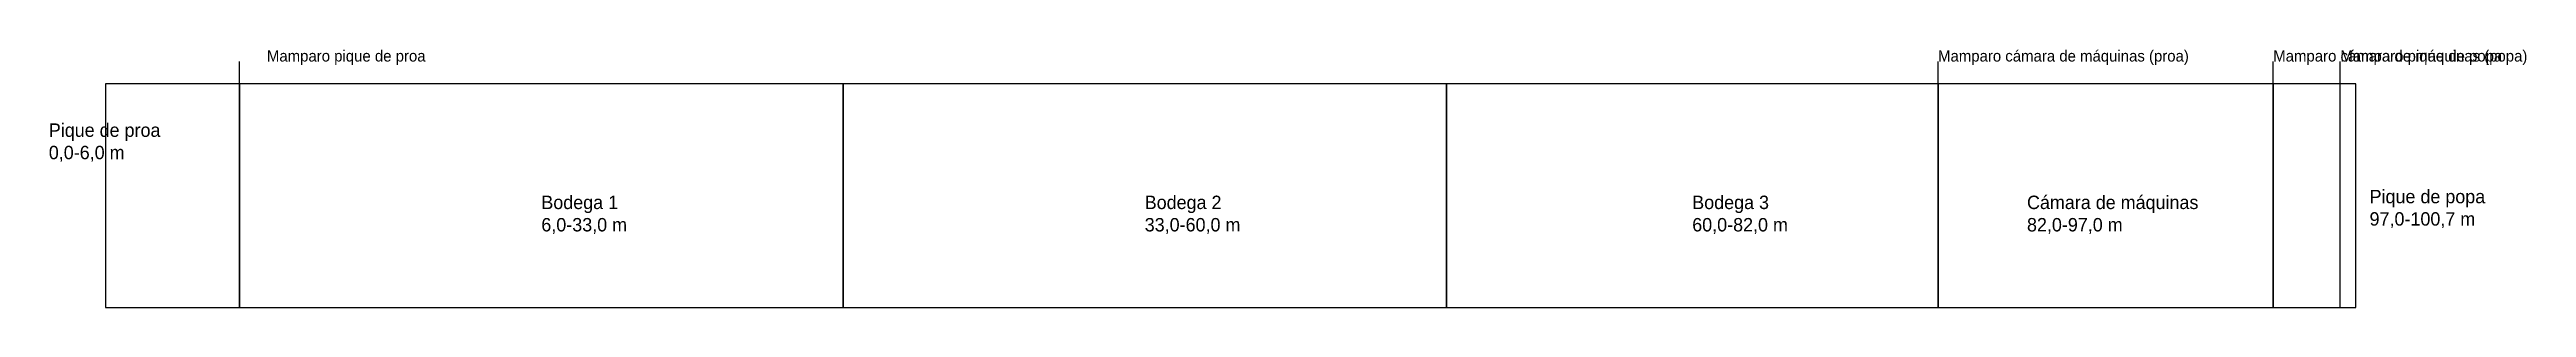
# Model space of a CAD drawing. Header units: metres. Extents: x -3 to 108, y 0 to 12.
import ezdxf

# ---------------------------------------------------------------- set-up
doc = ezdxf.new("R2010")
doc.units = ezdxf.units.M
for name, color, linetype in [('Bodega_1', 126, 'Continuous'), ('Bodega_2', 30, 'Continuous'), ('Bodega_3', 40, 'Continuous'), ('Cámara_de_máquinas', 10, 'Continuous'), ('Pique_de_popa', 170, 'Continuous'), ('Pique_de_proa', 82, 'Continuous')]:
    doc.layers.add(name, color=color, linetype=linetype)

msp = doc.modelspace()

# ---------------------------------------------------------------- linework, layer by layer
at = {"color": 1}
for p, q in [((6, 0), (6, 11)), ((82, 0), (82, 11)), ((97, 0), (97, 11)), ((100, 0), (100, 11))]:
    msp.add_line(p, q, dxfattribs=at)
at = {"layer": 'Bodega_1'}
msp.add_lwpolyline([(6, 0), (33, 0), (33, 10), (6, 10), (6, 0)], dxfattribs=at)
at = {"layer": 'Bodega_2'}
msp.add_lwpolyline([(33, 0), (60, 0), (60, 10), (33, 10), (33, 0)], dxfattribs=at)
at = {"layer": 'Bodega_3'}
msp.add_lwpolyline([(60, 0), (82, 0), (82, 10), (60, 10), (60, 0)], dxfattribs=at)
at = {"layer": 'Cámara_de_máquinas'}
msp.add_lwpolyline([(82, 0), (97, 0), (97, 10), (82, 10), (82, 0)], dxfattribs=at)
at = {"layer": 'Pique_de_popa'}
msp.add_lwpolyline([(97, 0), (100.7, 0), (100.7, 10), (97, 10), (97, 0)], dxfattribs=at)
at = {"layer": 'Pique_de_proa'}
msp.add_lwpolyline([(0, 0), (6, 0), (6, 10), (0, 10), (0, 0)], dxfattribs=at)

# ---------------------------------------------------------------- texts
at = {"color": 1, "char_height": 0.5, "attachment_point": 1}
for s, insert in [('Mamparo pique de proa', (7.22, 11.5)), ('Mamparo cámara de máquinas (proa)', (82, 11.5)), ('Mamparo cámara de máquinas (popa)', (97, 11.5)), ('Mamparo pique de popa', (100, 11.5))]:
    msp.add_mtext(s, dxfattribs=dict(at, insert=insert))
at = {"layer": 'Bodega_1', "insert": (19.5, 5), "char_height": 0.6, "attachment_point": 1}
msp.add_mtext('Bodega 1\\P6,0-33,0 m', dxfattribs=at)
at = {"layer": 'Bodega_2', "insert": (46.5, 5), "char_height": 0.6, "attachment_point": 1}
msp.add_mtext('Bodega 2\\P33,0-60,0 m', dxfattribs=at)
at = {"layer": 'Bodega_3', "insert": (71, 5), "char_height": 0.6, "attachment_point": 1}
msp.add_mtext('Bodega 3\\P60,0-82,0 m', dxfattribs=at)
at = {"layer": 'Cámara_de_máquinas', "insert": (85.98, 5), "char_height": 0.6, "attachment_point": 1}
msp.add_mtext('Cámara de máquinas\\P82,0-97,0 m', dxfattribs=at)
at = {"layer": 'Pique_de_popa', "insert": (101.31, 5.26), "char_height": 0.6, "attachment_point": 1}
msp.add_mtext('Pique de popa\\P97,0-100,7 m', dxfattribs=at)
at = {"layer": 'Pique_de_proa', "insert": (-2.54, 8.23), "char_height": 0.6, "attachment_point": 1}
msp.add_mtext('Pique de proa\\P0,0-6,0 m', dxfattribs=at)

doc.saveas('drawing.dxf')
